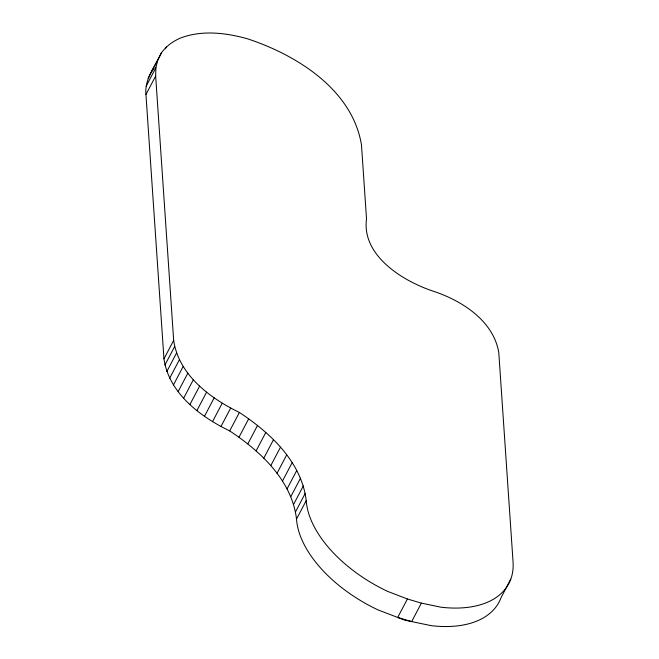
<?xml version="1.0" encoding="UTF-8"?>
<svg xmlns="http://www.w3.org/2000/svg" width="659" height="659" viewBox="0 0 659 659"><rect width="100%" height="100%" fill="white"/><g stroke="black" fill="none" stroke-linecap="round" stroke-linejoin="round"><path stroke-width="0.99" d="M510.774 579.146L501.062 597.606A112.096 63.618 27.8 0 1 431.324 625.679L404.725 620.144L377.796 609.806A112.096 63.618 27.8 0 1 296.509 519.078C291.904 480.345 260.56 451.333 229.686 430.912C200.311 416.686 168.943 393.299 163.959 358.834L145.944 94.501C144.42 78.932 155.137 66.337 161.298 53.041C166.109 46.114 173.103 41.171 180.805 37.909C202.371 29.869 226.218 32.793 247.866 38.914C297.028 55.208 352.499 89.822 361.486 145.021L366.519 218.912C361.494 255.692 403.003 281.138 433.021 291.113C461.695 300.545 493.344 320.529 498.781 352.524L513.056 561.979A112.096 63.618 27.8 0 1 441.044 607.219L421.381 603.125L407.41 598.982L387.508 591.337A112.096 63.618 27.8 0 1 306.221 500.618C301.616 461.885 270.272 432.872 239.398 412.452C210.023 398.225 178.655 374.839 173.671 340.365L155.656 76.04L155.895 67.696L157.789 59.985L161.298 53.041M148.077 78.446L157.789 59.985M165.442 48.741L166.365 46.978M146.183 86.156L155.895 67.696M145.944 94.501L155.656 76.04M163.959 358.834L173.671 340.365M164.882 365.102L174.594 346.642M166.785 371.594L176.497 353.133M169.66 378.225L179.372 359.765M173.465 384.914L183.177 366.453M178.152 391.578L187.864 373.118M183.663 398.135L193.384 379.675M189.94 404.502L199.652 386.042M196.893 410.606L206.605 392.146M204.438 416.364L214.15 397.904M212.486 421.711L222.198 403.25M220.938 426.579L230.65 408.119M229.686 430.912L239.398 412.452M238.995 437.197L248.715 418.737M247.833 443.869L257.545 425.409M256.112 450.88L265.832 432.419M263.781 458.17L273.493 439.71M270.758 465.674L280.47 447.214M277.002 473.343L286.714 454.883M282.447 481.103L292.168 462.643M287.06 488.896L296.781 470.435M290.8 496.647L300.52 478.187M293.634 504.308L303.354 485.848M295.545 511.804L305.257 493.344M296.509 519.078L306.221 500.618M407.41 598.982L397.698 617.442L411.669 621.585L421.381 603.125M151.586 71.501L154.115 68.47"/></g></svg>
